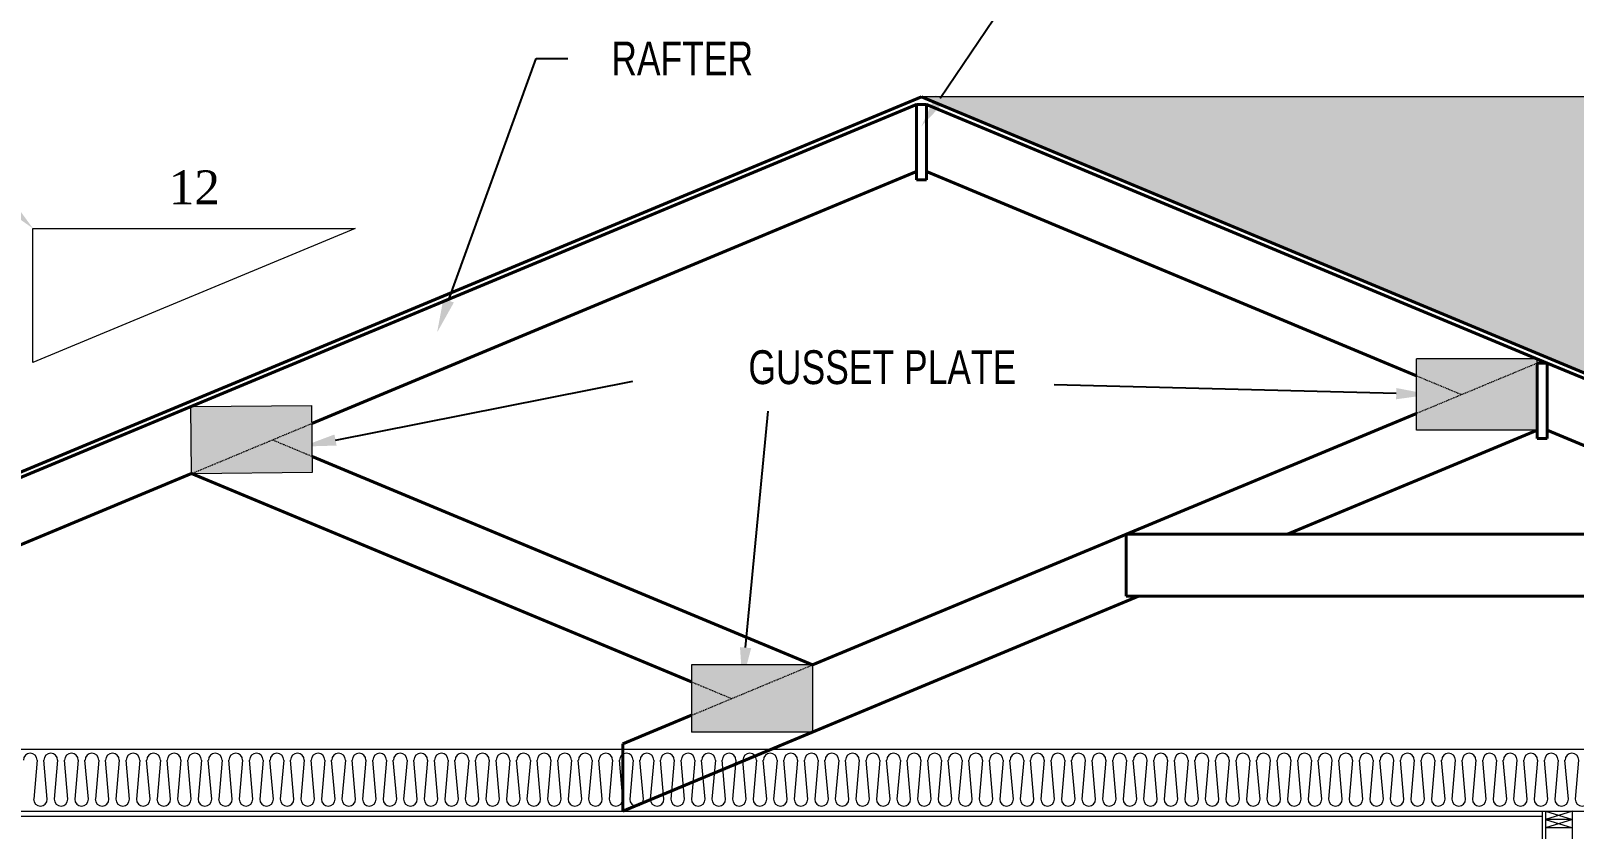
# Model space of a CAD drawing. Header units: inches. Extents: x 26998 to 46838, y -509 to 4343.
# Drawn here: x 39076.6 to 39306.5, y 926.9 to 1045.8 of the extents above; entities that cross this region are included whole.
import ezdxf
from ezdxf import colors
from ezdxf.entities.mleader import LeaderData, LeaderLine
from ezdxf.math import Vec2, Vec3

# ---------------------------------------------------------------- set-up
doc = ezdxf.new("R2010")
doc.units = ezdxf.units.IN
doc.header["$LTSCALE"] = 0.5
doc.header["$MEASUREMENT"] = 0
doc.linetypes.add('Dash', pattern=[0.25, 0.125, -0.125])
for name, color, linetype, lineweight in [('A-COLS', 52, 'Continuous', 9), ('A-ROOF', 132, 'Continuous', 18), ('CAD_  Default_Lines', 7, 'Continuous', 5), ('shingle', 8, 'Continuous', 5), ('SWING', 4, 'Continuous', 5), ('Windows_ Labels', 7, 'Continuous', 9)]:
    doc.layers.add(name, color=color, linetype=linetype, lineweight=lineweight)
doc.layers.add('Insulate', color=7, linetype='Continuous', lineweight=0, true_color=0x918d8e)
doc.styles.add('Dimension_style1', font='times.ttf')
doc.styles.get("Standard").update_dxf_attribs({"font": 'romans.shx', "width": 0.75})

# ---------------------------------------------------------------- blocks, each defined once
blk = doc.blocks.new('*U665')
at = {"layer": 'Insulate', "transparency": 33554687}
for p, q in [((2.92, -0.25), (-2.92, 0.25)), ((-2.92, -1.78), (2.92, -1.27))]:
    blk.add_line(p, q, dxfattribs=at)
for centre, start, end in [((-2.92, -0.76), 90, 270), ((2.92, 0.76), 270, 90)]:
    blk.add_arc(centre, 1.02, start, end, dxfattribs=at)
blk = doc.blocks.new('*U666')
at = {"layer": 'Insulate', "color": 0, "linetype": 'ByBlock', "lineweight": -2, "transparency": 16777216}
for p in [(0, -82.6875), (0, -85.75), (0, -88.8125), (0, -91.875), (0, -94.9375), (0, -98), (0, -101.0625), (0, -104.125), (0, -107.1875), (0, -110.25), (0, -113.3125), (0, -116.375), (0, -119.4375), (0, -122.5), (0, -125.5625), (0, -128.625), (0, -131.6875), (0, -134.75), (0, -137.8125), (0, -140.875), (0, -143.9375), (0, -147), (0, -150.0625), (0, -153.125), (0, -156.1875), (0, -159.25), (0, -162.3125), (0, -165.375), (0, -168.4375), (0, -171.5), (0, -174.5625), (0, -177.625), (0, -180.6875), (0, -183.75), (0, -186.8125), (0, -189.875), (0, -192.9375), (0, -196), (0, -199.0625), (0, -202.125), (0, -205.1875), (0, -208.25), (0, -211.3125), (0, -214.375), (0, -217.4375), (0, -220.5), (0, -223.5625), (0, -226.625), (0, -229.6875), (0, -232.75), (0, -235.8125), (0, -238.875), (0, -241.9375), (0, -245), (0, -248.0625), (0, -251.125), (0, -254.1875), (0, -257.25), (0, -260.3125), (0, -263.375), (0, -266.4375), (0, -269.5), (0, -272.5625), (0, -275.625), (0, -278.6875), (0, -281.75), (0, -284.8125), (0, -287.875), (0, -290.9375), (0, -294), (0, -297.0625), (0, -300.125), (0, -303.1875), (0, -306.25), (0, -309.3125), (0, -312.375)]:
    blk.add_blockref('*U665', p, dxfattribs=at)

msp = doc.modelspace()

# ---------------------------------------------------------------- hatches: boundary and pattern name
at = {"layer": 'shingle', "lineweight": 5, "true_color": 0x939598, "transparency": 33554559}
h = msp.add_hatch(dxfattribs=at)
h.set_pattern_fill('AR-RSHKE', color=252, scale=0.3)
h.set_pattern_definition([(0, (-17968.9046, 12830.844), (7.65, 3.6), [1.8, -1.5, 2.1, -0.9, 2.7, -1.2]), (0, (-17967.1046, 12830.994), (7.65, 3.6), [1.5, -5.7, 1.2, -1.8]), (0, (-17963.5046, 12830.619), (7.65, 3.6), [0.9, -9.3]), (90, (-17968.9046, 12830.844), (-2.55, 3.6), [3.45, -10.95]), (90, (-17967.1046, 12830.844), (-2.55, 3.6), [3.375, -11.025]), (90, (-17965.6046, 12830.844), (-2.55, 3.6), [3.15, -11.25]), (90, (-17963.5046, 12830.619), (-2.55, 3.6), [3.45, -10.95]), (90, (-17962.6046, 12830.619), (-2.55, 3.6), [3.45, -10.95]), (90, (-17959.9046, 12830.844), (-2.55, 3.6), [3.3, -11.1])])
h.paths.add_polyline_path([(39546.7785349, 1035.9825981), (39209.2785181, 1035.9825981), (39439.1777004, 940.1912722), (39546.7785349, 940.1912722)])
at = {"layer": 'SWING', "lineweight": 5, "true_color": 0x939598, "transparency": 33554559}
h = msp.add_hatch(color=252, dxfattribs=at)
h.dxf.hatch_style = 1
h.paths.add_polyline_path([(39118.4617686, 987.3089384), (39118.4340684, 990.0036469), (39100.4350193, 989.8186263), (39100.5375889, 979.8405302)])
h.paths.add_polyline_path([(39112.5625889, 984.8509469), (39100.5375889, 979.8405302), (39118.5366379, 980.0255509), (39118.5125196, 982.3718091)])
h.paths.add_polyline_path([(39118.4617686, 987.3089384), (39112.5625889, 984.8509469), (39118.5125196, 982.3718091)])
h.paths.add_polyline_path([(39193.0375889, 951.3196969), (39175.0375889, 943.8196969), (39175.0375889, 941.2988636), (39193.0375889, 941.2988636)])
h.paths.add_polyline_path([(39193.0375889, 951.3196969), (39175.0375889, 951.3196969), (39175.0375889, 948.7988636), (39181.0125889, 946.3092802)])
h.paths.add_polyline_path([(39175.0375889, 948.7988636), (39175.0375889, 943.8196969), (39181.0125889, 946.3092802)])
h.paths.add_polyline_path([(39301.0285349, 996.3159244), (39283.0285349, 988.8159244), (39283.0285349, 986.2950911), (39301.0285349, 986.2950911)])
h.paths.add_polyline_path([(39301.0285349, 996.3159244), (39301.0285349, 996.9409244), (39283.0285349, 996.9409244), (39283.0285349, 994.4200911), (39289.7535349, 991.6180078)])
h.paths.add_polyline_path([(39289.7535349, 991.6180078), (39283.0285349, 994.4200911), (39283.0285349, 988.8159244)], flags=17)

# ---------------------------------------------------------------- linework, layer by layer
at = {"layer": 'A-COLS', "lineweight": 40}
for p, q in [((39209.2785349, 1035.9825911), (38979.7785349, 940.3575911)), ((38979.7785349, 939.5450911), (39208.5285349, 1034.8575911)), ((39208.5285349, 1034.8575911), (39208.5285349, 1023.6075911)), ((39208.5285349, 1034.8575911), (39210.0285349, 1034.8575911)), ((39438.7785349, 940.3575911), (39209.2785349, 1035.9825911)), ((39210.0285349, 1034.8575911), (39210.0285349, 1023.6075911)), ((39302.5285349, 996.3159244), (39210.0285349, 1034.8575911)), ((39118.4617686, 987.3089384), (39208.5285349, 1024.8367578)), ((39208.5285349, 1023.6075911), (39210.0285349, 1023.6075911)), ((39210.0285349, 1024.8367578), (39283.0285349, 994.4200911)), ((39301.0285349, 996.3159244), (39301.0285349, 985.0659244)), ((39301.0285349, 996.3159244), (39302.5285349, 996.3159244)), ((39438.7785349, 939.5450911), (39302.5285349, 996.3159244)), ((39302.5285349, 996.3159244), (39302.5285349, 985.0659244)), ((39193.0375889, 951.3196969), (39283.0285349, 988.8159244)), ((39263.8394745, 970.7996492), (39301.0285349, 986.2950911)), ((39301.0285349, 985.0659244), (39302.5285349, 985.0659244)), ((39302.5285349, 986.2950911), (39339.7175954, 970.7996492)), ((39193.0375889, 951.3196969), (39118.5125196, 982.3718091)), ((38979.7785349, 929.5242578), (39100.5375889, 979.8405302)), ((39100.5375889, 979.8405302), (39175.0375889, 948.7988636)), ((39239.7894745, 970.7996492), (39363.7675954, 970.7996492)), ((39239.7894745, 970.7996492), (39239.7894745, 961.5496492)), ((39164.7785349, 929.5242578), (39241.6394745, 961.5496492)), ((39239.7894745, 961.5496492), (39363.7675954, 961.5496492)), ((39164.7785349, 939.5450911), (39175.0375889, 943.8196969)), ((39164.7785349, 939.5450911), (39164.7785349, 929.5242578))]:
    msp.add_line(p, q, dxfattribs=at)
at = {"layer": 'A-COLS'}
for p, q in [((39302.2785349, 929.5242578), (39306.2785349, 928.2742578)), ((39306.2785349, 929.5242578), (39302.2785349, 928.2742578)), ((39306.2785349, 928.2742578), (39302.2785349, 928.2742578)), ((39302.2785349, 928.2742578), (39306.2785349, 927.0242578)), ((39306.2785349, 928.2742578), (39302.2785349, 927.0242578)), ((39306.2785349, 927.0242578), (39302.2785349, 927.0242578))]:
    msp.add_line(p, q, dxfattribs=at)
at = {"layer": 'A-ROOF'}
for p, q in [((39546.7785349, 1035.9825981), (39209.2785349, 1035.9825981)), ((39076.9128896, 996.3691926), (39076.9128896, 1016.3691926)), ((39076.9128896, 1016.3691926), (39124.9128896, 1016.3691926)), ((39124.9128896, 1016.3691926), (39076.9128896, 996.3691926))]:
    msp.add_line(p, q, dxfattribs=at)
at = {"layer": 'CAD_  Default_Lines', "linetype": 'ByBlock', "lineweight": -2}
for points in [[(39121.9845669, 984.8398273), (39166.2680982, 993.6044732)], [(39280.0244743, 991.7483859), (39229.0686084, 993.0666401)], [(39183.0816275, 953.9023388), (39186.4434593, 989.1347864)]]:
    msp.add_lwpolyline(points, dxfattribs=at)
at = {"layer": 'CAD_  Default_Lines'}
for points in [[(39280.046204, 992.5883263), (39285.0641168, 991.6180078), (39280.0027446, 990.9084455)], [(39122.1477, 984.0155945), (39117.0391702, 983.8610289), (39121.8214338, 985.6640601)], [(39183.9180499, 953.8225285), (39182.6027658, 948.8838045), (39182.2452051, 953.9821491)]]:
    msp.add_solid(points, dxfattribs=at)
at = {"layer": 'SWING', "lineweight": 5}
for p, q in [((39283.0285349, 986.2950911), (39283.0285349, 996.9409244)), ((39301.0285349, 996.9409244), (39283.0285349, 996.9409244)), ((39301.0285349, 986.2950911), (39301.0285349, 996.9409244)), ((39100.4350193, 989.8186263), (39118.4340684, 990.0036469)), ((39100.5375889, 979.8405302), (39100.4350193, 989.8186263)), ((39118.5366379, 980.0255509), (39118.4340684, 990.0036469)), ((39301.0285349, 986.2950911), (39283.0285349, 986.2950911)), ((39100.5375889, 979.8405302), (39118.5366379, 980.0255509)), ((39175.0375889, 951.3196969), (39175.0375889, 941.2988636)), ((39193.0375889, 951.3196969), (39175.0375889, 951.3196969)), ((39193.0375889, 951.3196969), (39193.0375889, 941.2988636)), ((39193.0375889, 941.2988636), (39175.0375889, 941.2988636)), ((39001.9785349, 938.7742578), (39416.5785349, 938.7742578)), ((38991.7785349, 929.5242578), (39426.7785349, 929.5242578)), ((39301.7785349, 929.5242578), (39301.7785349, 830.7742578)), ((39302.2785349, 929.5242578), (39302.2785349, 832.0242578)), ((39306.2785349, 832.0242578), (39306.2785349, 929.5242578)), ((38996.7785349, 928.7742578), (39301.7785349, 928.7742578))]:
    msp.add_line(p, q, dxfattribs=at)
at = {"layer": 'SWING', "linetype": 'Dash', "lineweight": 5, "ltscale": 0.3}
for p, q in [((39283.0285349, 988.8159244), (39301.0285349, 996.3159244)), ((39283.0285349, 994.4200911), (39289.7535349, 991.6180078)), ((39100.5375889, 979.8405302), (39118.4617686, 987.3089384)), ((39118.5125196, 982.3718091), (39112.5625889, 984.8509469)), ((39175.0375889, 943.8196969), (39193.0375889, 951.3196969)), ((39175.0375889, 948.7988636), (39181.0125889, 946.3092802))]:
    msp.add_line(p, q, dxfattribs=at)

# ---------------------------------------------------------------- block references
at = {"layer": 'Insulate', "rotation": 90.00000258223338}
msp.add_blockref('*U666', (38994.5764386, 934.2177533), dxfattribs=at)

# ---------------------------------------------------------------- texts
at = {"layer": 'CAD_  Default_Lines', "insert": (39223.415135, 998.2144291), "char_height": 5.041328701, "attachment_point": 3}
msp.add_mtext('{\\fArial|b0|i0|c0|p34;GUSSET PLATE}', dxfattribs=at)
at = {"layer": 'Windows_ Labels', "insert": (39097.1552873, 1019.9797253), "char_height": 5.0413287, "attachment_point": 7, "style": 'Dimension_style1'}
msp.add_mtext('12', dxfattribs=at)

# ---------------------------------------------------------------- leaders
at = {"layer": 'CAD_  Default_Lines'}
ml = msp.add_multileader_mtext('Standard', dxfattribs=at)
ml.set_content('{\\fArial|b0|i0|c0|p34;RIDGE}', color=256)
ml.set_leader_properties()
ml.build(insert=Vec2(0, 0))
ml.multileader.update_dxf_attribs({"text_right_attachment_type": 6, "dogleg_length": 0.060208, "arrow_head_size": 5.0413287})
ctx = ml.context
ctx.base_point, ctx.char_height, ctx.arrow_head_size, ctx.landing_gap_size, ctx.plane_origin = Vec3(39229.9468232, 1053.5036599), 5.041328701, 5.0413287, 0.0756199, Vec3(39330.2155533, 1080.6295387)
ctx.right_attachment, ctx.text_align_type = 6, 2
notes = []
notes.append((ctx, [(1, (1, 1, 0), (39224.0448419, 1053.5036599), (1, 0), 5.9019813, [(0, [(39209.2735309, 1031.5820304)], 0, [])])]))
ctx.mtext.insert, ctx.mtext.alignment, ctx.mtext.flow_direction = Vec3(39251.3947882, 1056.0673097), 3, 5
ml = msp.add_multileader_mtext('Standard', dxfattribs=at)
ml.set_content('{\\fArial|b0|i0|c0|p34;RAFTER}', color=256)
ml.set_leader_properties()
ml.build(insert=Vec2(0, 0))
ml.multileader.update_dxf_attribs({"text_right_attachment_type": 6, "dogleg_length": 0.060208, "arrow_head_size": 5.0413287})
ctx = ml.context
ctx.base_point, ctx.char_height, ctx.arrow_head_size, ctx.landing_gap_size, ctx.plane_origin = Vec3(39156.6019952, 1041.7057238), 5.041328701, 5.0413287, 0.0756199, Vec3(39258.0665705, 1049.924492)
ctx.right_attachment, ctx.text_align_type = 6, 2
notes.append((ctx, [(1, (1, 1, 0), (39151.8958591, 1041.7057238), (1, 0), 4.7061361, [(0, [(39137.1245481, 1000.8769837)], 0, [])])]))
ctx.mtext.insert, ctx.mtext.alignment, ctx.mtext.flow_direction = Vec3(39184.2054707, 1044.2263881), 3, 5
ml = msp.add_multileader_mtext('Standard', dxfattribs=at)
ml.set_content('{\\fArial|b0|i0|c0|p34;TYP.ROOF PITCH}', color=256)
ml.set_leader_properties()
ml.build(insert=Vec2(0, 0))
ml.multileader.update_dxf_attribs({"text_right_attachment_type": 6, "dogleg_length": 0.060208, "arrow_head_size": 5.0413287})
ctx = ml.context
ctx.base_point, ctx.char_height, ctx.arrow_head_size, ctx.landing_gap_size, ctx.plane_origin = Vec3(39013.1830106, 1036.8667909), 5.041328701, 5.0413287, 0.0756199, Vec3(38955.9708672, 1065.4167009)
ctx.right_attachment = 6
notes.append((ctx, [(1, (1, 1, 0), (39059.5250635, 1033.3808462), (-1, 0), 2.4282284, [(0, [(39076.9128896, 1016.3691926)], 0, [])])]))
ctx.mtext.insert, ctx.mtext.flow_direction = Vec3(38998.6711023, 1039.4304406), 5
for ctx, leaders in notes:
    for number, flags, end, landing, length, lines in leaders:
        leader = LeaderData()
        leader.index, (leader.has_last_leader_line, leader.has_dogleg_vector, leader.attachment_direction) = number, flags
        leader.last_leader_point, leader.dogleg_vector, leader.dogleg_length = Vec3(end), Vec3(landing), length
        for number, points, colour, breaks in lines:
            line = LeaderLine()
            line.index, line.vertices, line.color, line.breaks = number, Vec3.list(points), colors.encode_raw_color(colour), breaks
            leader.lines.append(line)
        ctx.leaders.append(leader)

doc.saveas('drawing.dxf')
